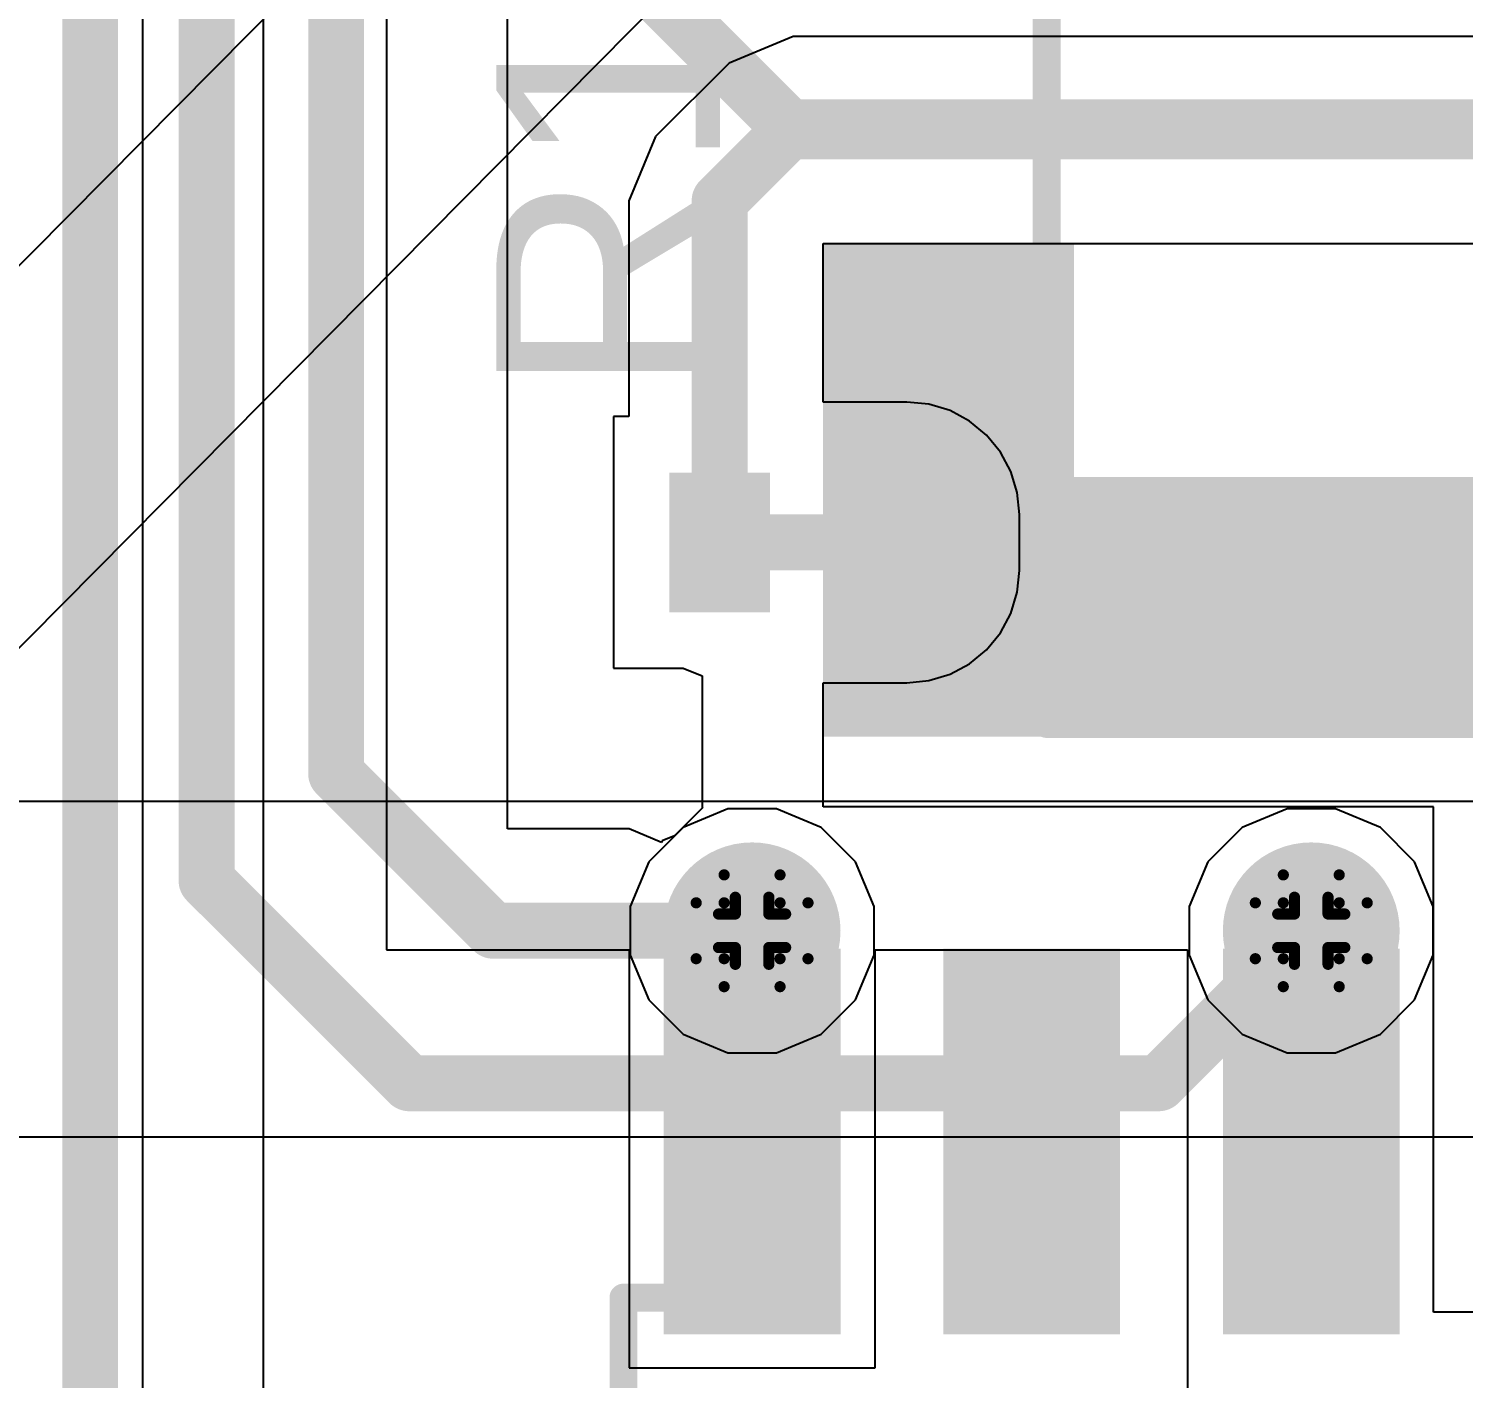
# Model space of a CAD drawing. Header units: inches. Extents: x -4 to 5258, y -4 to 5281.
# Drawn here: x 51.6 to 58.12, y 18.46 to 24.59 of the extents above; entities that cross this region are included whole.
import ezdxf

# ---------------------------------------------------------------- set-up
doc = ezdxf.new("R2010")
doc.units = ezdxf.units.IN
for name, color, linetype in [('Bottom Layer', 5, 'Continuous'), ('Bottom Solder', 6, 'Continuous'), ('Drill Drawing', 1, 'Continuous'), ('Layer 1', 16, 'Continuous'), ('Layer 2', 76, 'Continuous'), ('Top Layer', 1, 'Continuous'), ('Top Overlay', 2, 'Continuous'), ('Top Paste', 8, 'Continuous'), ('Top Solder', 216, 'Continuous'), ('Via Holes', 16, 'Continuous')]:
    doc.layers.add(name, color=color, linetype=linetype)
doc.styles.add('Arial', font='', dxfattribs={"height": 0.2})
doc.styles.get('Arial').set_extended_font_data('Arial')

# ---------------------------------------------------------------- blocks, each defined once
blk = doc.blocks.new('SOIC_8_17')
at = {"layer": 'Top Layer'}
for points in [[(-1.925, 2.205), (-1.925, 1.605), (-3.475, 1.605), (-3.475, 2.205)], [(3.475, 2.205), (3.475, 1.605), (1.925, 1.605), (1.925, 2.205)], [(-1.925, 0.935), (-1.925, 0.335), (-3.475, 0.335), (-3.475, 0.935)], [(3.475, 0.935), (3.475, 0.335), (1.925, 0.335), (1.925, 0.935)], [(-1.925, -0.335), (-1.925, -0.935), (-3.475, -0.935), (-3.475, -0.335)], [(3.475, -0.335), (3.475, -0.935), (1.925, -0.935), (1.925, -0.335)], [(-1.925, -1.605), (-1.925, -2.205), (-3.475, -2.205), (-3.475, -1.605)], [(3.475, -1.605), (3.475, -2.205), (1.925, -2.205), (1.925, -1.605)]]:
    blk.add_hatch(color=1, dxfattribs=at).paths.add_polyline_path(points)
at = {"layer": 'Top Overlay'}
blk.add_hatch(color=2, dxfattribs=at).paths.add_polyline_path([(-1.8287, 1.5748), (-1.4985, 1.5748), (-1.4985, 2.2352), (-1.8287, 2.2352)])
at = {"layer": 'Top Paste'}
for points in [[(-1.925, 2.205), (-1.925, 1.605), (-3.475, 1.605), (-3.475, 2.205)], [(3.475, 2.205), (3.475, 1.605), (1.925, 1.605), (1.925, 2.205)], [(-1.925, 0.935), (-1.925, 0.335), (-3.475, 0.335), (-3.475, 0.935)], [(3.475, 0.935), (3.475, 0.335), (1.925, 0.335), (1.925, 0.935)], [(-1.925, -0.335), (-1.925, -0.935), (-3.475, -0.935), (-3.475, -0.335)], [(3.475, -0.335), (3.475, -0.935), (1.925, -0.935), (1.925, -0.335)], [(-1.925, -1.605), (-1.925, -2.205), (-3.475, -2.205), (-3.475, -1.605)], [(3.475, -1.605), (3.475, -2.205), (1.925, -2.205), (1.925, -1.605)]]:
    blk.add_hatch(color=8, dxfattribs=at).paths.add_polyline_path(points)
at = {"layer": 'Top Solder'}
for points in [[(-1.8234, 2.3066), (-1.8234, 1.5034), (-3.5766, 1.5034), (-3.5766, 2.3066)], [(3.5766, 2.3066), (3.5766, 1.5034), (1.8234, 1.5034), (1.8234, 2.3066)], [(-1.8234, 1.0366), (-1.8234, 0.2334), (-3.5766, 0.2334), (-3.5766, 1.0366)], [(3.5766, 1.0366), (3.5766, 0.2334), (1.8234, 0.2334), (1.8234, 1.0366)], [(-1.8234, -0.2334), (-1.8234, -1.0366), (-3.5766, -1.0366), (-3.5766, -0.2334)], [(3.5766, -0.2334), (3.5766, -1.0366), (1.8234, -1.0366), (1.8234, -0.2334)], [(-1.8234, -1.5034), (-1.8234, -2.3066), (-3.5766, -2.3066), (-3.5766, -1.5034)], [(3.5766, -1.5034), (3.5766, -2.3066), (1.8234, -2.3066), (1.8234, -1.5034)]]:
    blk.add_hatch(color=216, dxfattribs=at).paths.add_polyline_path(points)
at = {"layer": 'Top Overlay'}
for points in [[(1.9906, 2.4892, 0.127, 0.127, 0), (-1.9906, 2.4892, 0.127, 0.127, 0)], [(-1.9906, 2.3114, 0.127, 0.127, 0), (-1.9906, 2.4892, 0.127, 0.127, 0)], [(1.9906, 2.3114, 0.127, 0.127, 0), (1.9906, 2.4892, 0.127, 0.127, 0)], [(-3.7592, 1.778, 0.127, 0.127, 0), (-3.7592, 2.032, 0.127, 0.127, 0)], [(-3.6322, 1.905, 0.127, 0.127, 0), (-3.7592, 2.032, 0.127, 0.127, 0)], [(-3.7592, 1.778, 0.127, 0.127, 0), (-3.6322, 1.905, 0.127, 0.127, 0)], [(-1.9906, -2.4892, 0.127, 0.127, 0), (-1.9906, -2.3114, 0.127, 0.127, 0)], [(1.9906, -2.4892, 0.127, 0.127, 0), (1.9906, -2.3114, 0.127, 0.127, 0)], [(1.9906, -2.4892, 0.127, 0.127, 0), (-1.9906, -2.4892, 0.127, 0.127, 0)]]:
    blk.add_lwpolyline(points, format="xyseb", dxfattribs=at)
for points in [[(-2.0223, 2.4892, 0.0635, 0.0635, 1), (-1.9588, 2.4892, 0.0635, 0.0635, 1)], [(-2.0223, 2.4892, 0.0635, 0.0635, 1), (-1.9588, 2.4892, 0.0635, 0.0635, 1)], [(1.9588, 2.4892, 0.0635, 0.0635, 1), (2.0223, 2.4892, 0.0635, 0.0635, 1)], [(1.9588, 2.4892, 0.0635, 0.0635, 1), (2.0223, 2.4892, 0.0635, 0.0635, 1)], [(-2.0223, 2.3114, 0.0635, 0.0635, 1), (-1.9588, 2.3114, 0.0635, 0.0635, 1)], [(1.9588, 2.3114, 0.0635, 0.0635, 1), (2.0223, 2.3114, 0.0635, 0.0635, 1)], [(-3.791, 2.032, 0.0635, 0.0635, 1), (-3.7275, 2.032, 0.0635, 0.0635, 1)], [(-3.791, 2.032, 0.0635, 0.0635, 1), (-3.7275, 2.032, 0.0635, 0.0635, 1)], [(-3.6639, 1.905, 0.0635, 0.0635, 1), (-3.6004, 1.905, 0.0635, 0.0635, 1)], [(-3.6639, 1.905, 0.0635, 0.0635, 1), (-3.6004, 1.905, 0.0635, 0.0635, 1)], [(-3.791, 1.778, 0.0635, 0.0635, 1), (-3.7275, 1.778, 0.0635, 0.0635, 1)], [(-3.791, 1.778, 0.0635, 0.0635, 1), (-3.7275, 1.778, 0.0635, 0.0635, 1)], [(-2.0223, -2.3114, 0.0635, 0.0635, 1), (-1.9588, -2.3114, 0.0635, 0.0635, 1)], [(1.9588, -2.3114, 0.0635, 0.0635, 1), (2.0223, -2.3114, 0.0635, 0.0635, 1)], [(-2.0223, -2.4892, 0.0635, 0.0635, 1), (-1.9588, -2.4892, 0.0635, 0.0635, 1)], [(-2.0223, -2.4892, 0.0635, 0.0635, 1), (-1.9588, -2.4892, 0.0635, 0.0635, 1)], [(1.9588, -2.4892, 0.0635, 0.0635, 1), (2.0223, -2.4892, 0.0635, 0.0635, 1)], [(1.9588, -2.4892, 0.0635, 0.0635, 1), (2.0223, -2.4892, 0.0635, 0.0635, 1)]]:
    blk.add_lwpolyline(points, format="xyseb", close=True, dxfattribs=at)
blk = doc.blocks.new('13_WQFN_HR__3_2__31')
at = {"layer": 'Top Solder'}
for p in [(-0.5467, -0.9227), (1.1783, -0.9227)]:
    blk.add_line(p, (5220.6763, 5271.621), dxfattribs=at)
blk = doc.blocks.new('RES_2010_55')
at = {"layer": 'Top Layer'}
for points in [[(-2.8, 1.4), (-1.9, 1.4), (-1.9, -1.4), (-2.8, -1.4)], [(1.9, 1.4), (2.8, 1.4), (2.8, -1.4), (1.9, -1.4)]]:
    blk.add_hatch(color=1, dxfattribs=at).paths.add_polyline_path(points)
at = {"layer": 'Top Paste'}
for points in [[(-2.8, 1.4), (-1.9, 1.4), (-1.9, -1.4), (-2.8, -1.4)], [(1.9, 1.4), (2.8, 1.4), (2.8, -1.4), (1.9, -1.4)]]:
    blk.add_hatch(color=8, dxfattribs=at).paths.add_polyline_path(points)
at = {"layer": 'Top Solder'}
for points in [[(-2.9016, 1.5016), (-1.7984, 1.5016), (-1.7984, -1.5016), (-2.9016, -1.5016)], [(1.7984, 1.5016), (2.9016, 1.5016), (2.9016, -1.5016), (1.7984, -1.5016)]]:
    blk.add_hatch(color=216, dxfattribs=at).paths.add_polyline_path(points)
at = {"layer": 'Top Overlay'}
for points in [[(-2.921, -1.524, 0.127, 0.127, 0), (-2.921, 1.524, 0.127, 0.127, 0)], [(2.921, 1.524, 0.127, 0.127, 0), (-2.921, 1.524, 0.127, 0.127, 0)], [(2.921, -1.524, 0.127, 0.127, 0), (2.921, 1.524, 0.127, 0.127, 0)], [(2.921, -1.524, 0.127, 0.127, 0), (-2.921, -1.524, 0.127, 0.127, 0)]]:
    blk.add_lwpolyline(points, format="xyseb", dxfattribs=at)
for points in [[(-2.9527, 1.524, 0.0635, 0.0635, 1), (-2.8893, 1.524, 0.0635, 0.0635, 1)], [(-2.9527, 1.524, 0.0635, 0.0635, 1), (-2.8893, 1.524, 0.0635, 0.0635, 1)], [(2.8893, 1.524, 0.0635, 0.0635, 1), (2.9527, 1.524, 0.0635, 0.0635, 1)], [(2.8893, 1.524, 0.0635, 0.0635, 1), (2.9527, 1.524, 0.0635, 0.0635, 1)], [(-2.9527, -1.524, 0.0635, 0.0635, 1), (-2.8893, -1.524, 0.0635, 0.0635, 1)], [(-2.9527, -1.524, 0.0635, 0.0635, 1), (-2.8893, -1.524, 0.0635, 0.0635, 1)], [(2.8893, -1.524, 0.0635, 0.0635, 1), (2.9527, -1.524, 0.0635, 0.0635, 1)], [(2.8893, -1.524, 0.0635, 0.0635, 1), (2.9527, -1.524, 0.0635, 0.0635, 1)]]:
    blk.add_lwpolyline(points, format="xyseb", close=True, dxfattribs=at)
blk = doc.blocks.new('N___T___P___182')
at = {"layer": 'Top Layer'}
for points in [[(-0.6985, -0.3175), (-0.6985, 0.3175), (-0.2413, 0.3175), (-0.2413, -0.3175)], [(0.2413, -0.3175), (0.2413, 0.3175), (0.6985, 0.3175), (0.6985, -0.3175)], [(-0.3809, -0.127), (0.3811, -0.127), (0.3811, 0.127), (-0.3809, 0.127)]]:
    blk.add_hatch(color=1, dxfattribs=at).paths.add_polyline_path(points)
at = {"layer": 'Top Paste'}
for points in [[(-0.6985, -0.3175), (-0.6985, 0.3175), (-0.2413, 0.3175), (-0.2413, -0.3175)], [(0.2413, -0.3175), (0.2413, 0.3175), (0.6985, 0.3175), (0.6985, -0.3175)]]:
    blk.add_hatch(color=8, dxfattribs=at).paths.add_polyline_path(points)

msp = doc.modelspace()

# ---------------------------------------------------------------- hatches: boundary and pattern name
at = {"layer": 'Bottom Layer'}
h = msp.add_hatch(color=5, dxfattribs=at)
edge = h.paths.add_edge_path()
edge.add_arc((54.8864, 20.4955), 0.3, 0, 360)
h = msp.add_hatch(color=5, dxfattribs=at)
edge = h.paths.add_edge_path()
edge.add_arc((57.4264, 20.4955), 0.3, 0, 360)
at = {"layer": 'Bottom Solder'}
h = msp.add_hatch(color=6, dxfattribs=at)
edge = h.paths.add_edge_path()
edge.add_arc((54.8864, 20.4955), 0.4016, 0, 360)
h = msp.add_hatch(color=6, dxfattribs=at)
edge = h.paths.add_edge_path()
edge.add_arc((57.4264, 20.4955), 0.4016, 0, 360)
at = {"layer": 'Layer 1'}
h = msp.add_hatch(color=16, dxfattribs=at)
edge = h.paths.add_edge_path()
edge.add_arc((54.8864, 20.4955), 0.3, 0, 360)
h = msp.add_hatch(color=16, dxfattribs=at)
edge = h.paths.add_edge_path()
edge.add_arc((57.4264, 20.4955), 0.3, 0, 360)
at = {"layer": 'Layer 2'}
h = msp.add_hatch(color=76, dxfattribs=at)
edge = h.paths.add_edge_path()
edge.add_arc((54.8864, 20.4955), 0.3, 0, 360)
h = msp.add_hatch(color=76, dxfattribs=at)
edge = h.paths.add_edge_path()
edge.add_arc((57.4264, 20.4955), 0.3, 0, 360)
at = {"layer": 'Top Layer'}
msp.add_hatch(color=1, dxfattribs=at).paths.add_polyline_path([(55.209, 21.3777), (56.3489, 21.3777), (56.3489, 23.6182), (55.209, 23.6182)])
h = msp.add_hatch(color=1, dxfattribs=at)
edge = h.paths.add_edge_path()
edge.add_arc((54.8864, 20.4955), 0.3, 0, 360)
h = msp.add_hatch(color=1, dxfattribs=at)
edge = h.paths.add_edge_path()
edge.add_arc((57.4264, 20.4955), 0.3, 0, 360)
at = {"layer": 'Top Solder'}
h = msp.add_hatch(color=216, dxfattribs=at)
edge = h.paths.add_edge_path()
edge.add_arc((54.8864, 20.4955), 0.4016, 0, 360)
h = msp.add_hatch(color=216, dxfattribs=at)
edge = h.paths.add_edge_path()
edge.add_arc((57.4264, 20.4955), 0.4016, 0, 360)
at = {"layer": 'Via Holes'}
h = msp.add_hatch(color=7, dxfattribs=at)
edge = h.paths.add_edge_path()
edge.add_arc((54.8864, 20.4955), 0.15, 0, 360)
h = msp.add_hatch(color=7, dxfattribs=at)
edge = h.paths.add_edge_path()
edge.add_arc((57.4264, 20.4955), 0.15, 0, 360)

# ---------------------------------------------------------------- linework, layer by layer
at = {"layer": 'Bottom Layer'}
for p, q in [((105.1898, 21.0837), (50.8889, 21.0837)), ((51.1095, 19.5597), (106.4882, 19.5597))]:
    msp.add_line(p, q, dxfattribs=at)
at = {"layer": 'Drill Drawing'}
for points in [[(54.7594, 20.6225, 0.0508, 0.0508, 0), (54.7594, 20.7495, 0.0508, 0.0508, 0)], [(54.7594, 20.7495, 0.0508, 0.0508, 0), (55.0134, 20.7495, 0.0508, 0.0508, 0)], [(55.0134, 20.6225, 0.0508, 0.0508, 0), (55.0134, 20.7495, 0.0508, 0.0508, 0)], [(57.2994, 20.6225, 0.0508, 0.0508, 0), (57.2994, 20.7495, 0.0508, 0.0508, 0)], [(57.2994, 20.7495, 0.0508, 0.0508, 0), (57.5534, 20.7495, 0.0508, 0.0508, 0)], [(57.5534, 20.6225, 0.0508, 0.0508, 0), (57.5534, 20.7495, 0.0508, 0.0508, 0)], [(54.8102, 20.5717, 0.0508, 0.0508, 0), (54.8102, 20.6479, 0.0508, 0.0508, 0)], [(54.8102, 20.6479, 0.0508, 0.0508, 0), (54.9626, 20.6479, 0.0508, 0.0508, 0)], [(54.9626, 20.5717, 0.0508, 0.0508, 0), (54.9626, 20.6479, 0.0508, 0.0508, 0)], [(57.3502, 20.5717, 0.0508, 0.0508, 0), (57.3502, 20.6479, 0.0508, 0.0508, 0)], [(57.3502, 20.6479, 0.0508, 0.0508, 0), (57.5026, 20.6479, 0.0508, 0.0508, 0)], [(57.5026, 20.5717, 0.0508, 0.0508, 0), (57.5026, 20.6479, 0.0508, 0.0508, 0)], [(54.6324, 20.3685, 0.0508, 0.0508, 0), (54.6324, 20.6225, 0.0508, 0.0508, 0)], [(54.6324, 20.6225, 0.0508, 0.0508, 0), (54.7594, 20.6225, 0.0508, 0.0508, 0)], [(54.734, 20.4193, 0.0508, 0.0508, 0), (54.734, 20.5717, 0.0508, 0.0508, 0)], [(54.734, 20.5717, 0.0508, 0.0508, 0), (54.8102, 20.5717, 0.0508, 0.0508, 0)], [(54.9626, 20.5717, 0.0508, 0.0508, 0), (55.0388, 20.5717, 0.0508, 0.0508, 0)], [(55.0134, 20.6225, 0.0508, 0.0508, 0), (55.1404, 20.6225, 0.0508, 0.0508, 0)], [(55.0388, 20.4193, 0.0508, 0.0508, 0), (55.0388, 20.5717, 0.0508, 0.0508, 0)], [(55.1404, 20.3685, 0.0508, 0.0508, 0), (55.1404, 20.6225, 0.0508, 0.0508, 0)], [(57.1724, 20.3685, 0.0508, 0.0508, 0), (57.1724, 20.6225, 0.0508, 0.0508, 0)], [(57.1724, 20.6225, 0.0508, 0.0508, 0), (57.2994, 20.6225, 0.0508, 0.0508, 0)], [(57.274, 20.4193, 0.0508, 0.0508, 0), (57.274, 20.5717, 0.0508, 0.0508, 0)], [(57.274, 20.5717, 0.0508, 0.0508, 0), (57.3502, 20.5717, 0.0508, 0.0508, 0)], [(57.5026, 20.5717, 0.0508, 0.0508, 0), (57.5788, 20.5717, 0.0508, 0.0508, 0)], [(57.5534, 20.6225, 0.0508, 0.0508, 0), (57.6804, 20.6225, 0.0508, 0.0508, 0)], [(57.5788, 20.4193, 0.0508, 0.0508, 0), (57.5788, 20.5717, 0.0508, 0.0508, 0)], [(57.6804, 20.3685, 0.0508, 0.0508, 0), (57.6804, 20.6225, 0.0508, 0.0508, 0)], [(54.734, 20.4193, 0.0508, 0.0508, 0), (54.8102, 20.4193, 0.0508, 0.0508, 0)], [(54.8102, 20.3431, 0.0508, 0.0508, 0), (54.8102, 20.4193, 0.0508, 0.0508, 0)], [(54.9626, 20.4193, 0.0508, 0.0508, 0), (55.0388, 20.4193, 0.0508, 0.0508, 0)], [(54.9626, 20.3431, 0.0508, 0.0508, 0), (54.9626, 20.4193, 0.0508, 0.0508, 0)], [(57.274, 20.4193, 0.0508, 0.0508, 0), (57.3502, 20.4193, 0.0508, 0.0508, 0)], [(57.3502, 20.3431, 0.0508, 0.0508, 0), (57.3502, 20.4193, 0.0508, 0.0508, 0)], [(57.5026, 20.4193, 0.0508, 0.0508, 0), (57.5788, 20.4193, 0.0508, 0.0508, 0)], [(57.5026, 20.3431, 0.0508, 0.0508, 0), (57.5026, 20.4193, 0.0508, 0.0508, 0)], [(54.6324, 20.3685, 0.0508, 0.0508, 0), (54.7594, 20.3685, 0.0508, 0.0508, 0)], [(54.7594, 20.2415, 0.0508, 0.0508, 0), (54.7594, 20.3685, 0.0508, 0.0508, 0)], [(54.8102, 20.3431, 0.0508, 0.0508, 0), (54.9626, 20.3431, 0.0508, 0.0508, 0)], [(55.0134, 20.3685, 0.0508, 0.0508, 0), (55.1404, 20.3685, 0.0508, 0.0508, 0)], [(55.0134, 20.2415, 0.0508, 0.0508, 0), (55.0134, 20.3685, 0.0508, 0.0508, 0)], [(57.1724, 20.3685, 0.0508, 0.0508, 0), (57.2994, 20.3685, 0.0508, 0.0508, 0)], [(57.2994, 20.2415, 0.0508, 0.0508, 0), (57.2994, 20.3685, 0.0508, 0.0508, 0)], [(57.3502, 20.3431, 0.0508, 0.0508, 0), (57.5026, 20.3431, 0.0508, 0.0508, 0)], [(57.5534, 20.3685, 0.0508, 0.0508, 0), (57.6804, 20.3685, 0.0508, 0.0508, 0)], [(57.5534, 20.2415, 0.0508, 0.0508, 0), (57.5534, 20.3685, 0.0508, 0.0508, 0)], [(54.7594, 20.2415, 0.0508, 0.0508, 0), (55.0134, 20.2415, 0.0508, 0.0508, 0)], [(57.2994, 20.2415, 0.0508, 0.0508, 0), (57.5534, 20.2415, 0.0508, 0.0508, 0)]]:
    msp.add_lwpolyline(points, format="xyseb", dxfattribs=at)
for points in [[(54.7467, 20.7495, 0.0254, 0.0254, 1), (54.7721, 20.7495, 0.0254, 0.0254, 1)], [(54.7467, 20.7495, 0.0254, 0.0254, 1), (54.7721, 20.7495, 0.0254, 0.0254, 1)], [(55.0007, 20.7495, 0.0254, 0.0254, 1), (55.0261, 20.7495, 0.0254, 0.0254, 1)], [(55.0007, 20.7495, 0.0254, 0.0254, 1), (55.0261, 20.7495, 0.0254, 0.0254, 1)], [(57.2867, 20.7495, 0.0254, 0.0254, 1), (57.3121, 20.7495, 0.0254, 0.0254, 1)], [(57.2867, 20.7495, 0.0254, 0.0254, 1), (57.3121, 20.7495, 0.0254, 0.0254, 1)], [(57.5407, 20.7495, 0.0254, 0.0254, 1), (57.5661, 20.7495, 0.0254, 0.0254, 1)], [(57.5407, 20.7495, 0.0254, 0.0254, 1), (57.5661, 20.7495, 0.0254, 0.0254, 1)], [(54.7975, 20.6479, 0.0254, 0.0254, 1), (54.8229, 20.6479, 0.0254, 0.0254, 1)], [(54.7975, 20.6479, 0.0254, 0.0254, 1), (54.8229, 20.6479, 0.0254, 0.0254, 1)], [(54.9499, 20.6479, 0.0254, 0.0254, 1), (54.9753, 20.6479, 0.0254, 0.0254, 1)], [(54.9499, 20.6479, 0.0254, 0.0254, 1), (54.9753, 20.6479, 0.0254, 0.0254, 1)], [(57.3375, 20.6479, 0.0254, 0.0254, 1), (57.3629, 20.6479, 0.0254, 0.0254, 1)], [(57.3375, 20.6479, 0.0254, 0.0254, 1), (57.3629, 20.6479, 0.0254, 0.0254, 1)], [(57.4899, 20.6479, 0.0254, 0.0254, 1), (57.5153, 20.6479, 0.0254, 0.0254, 1)], [(57.4899, 20.6479, 0.0254, 0.0254, 1), (57.5153, 20.6479, 0.0254, 0.0254, 1)], [(54.6197, 20.6225, 0.0254, 0.0254, 1), (54.6451, 20.6225, 0.0254, 0.0254, 1)], [(54.6197, 20.6225, 0.0254, 0.0254, 1), (54.6451, 20.6225, 0.0254, 0.0254, 1)], [(54.7213, 20.5717, 0.0254, 0.0254, 1), (54.7467, 20.5717, 0.0254, 0.0254, 1)], [(54.7213, 20.5717, 0.0254, 0.0254, 1), (54.7467, 20.5717, 0.0254, 0.0254, 1)], [(54.7467, 20.6225, 0.0254, 0.0254, 1), (54.7721, 20.6225, 0.0254, 0.0254, 1)], [(54.7467, 20.6225, 0.0254, 0.0254, 1), (54.7721, 20.6225, 0.0254, 0.0254, 1)], [(54.7975, 20.5717, 0.0254, 0.0254, 1), (54.8229, 20.5717, 0.0254, 0.0254, 1)], [(54.7975, 20.5717, 0.0254, 0.0254, 1), (54.8229, 20.5717, 0.0254, 0.0254, 1)], [(54.9499, 20.5717, 0.0254, 0.0254, 1), (54.9753, 20.5717, 0.0254, 0.0254, 1)], [(54.9499, 20.5717, 0.0254, 0.0254, 1), (54.9753, 20.5717, 0.0254, 0.0254, 1)], [(55.0007, 20.6225, 0.0254, 0.0254, 1), (55.0261, 20.6225, 0.0254, 0.0254, 1)], [(55.0007, 20.6225, 0.0254, 0.0254, 1), (55.0261, 20.6225, 0.0254, 0.0254, 1)], [(55.0261, 20.5717, 0.0254, 0.0254, 1), (55.0515, 20.5717, 0.0254, 0.0254, 1)], [(55.0261, 20.5717, 0.0254, 0.0254, 1), (55.0515, 20.5717, 0.0254, 0.0254, 1)], [(55.1277, 20.6225, 0.0254, 0.0254, 1), (55.1531, 20.6225, 0.0254, 0.0254, 1)], [(55.1277, 20.6225, 0.0254, 0.0254, 1), (55.1531, 20.6225, 0.0254, 0.0254, 1)], [(57.1597, 20.6225, 0.0254, 0.0254, 1), (57.1851, 20.6225, 0.0254, 0.0254, 1)], [(57.1597, 20.6225, 0.0254, 0.0254, 1), (57.1851, 20.6225, 0.0254, 0.0254, 1)], [(57.2613, 20.5717, 0.0254, 0.0254, 1), (57.2867, 20.5717, 0.0254, 0.0254, 1)], [(57.2613, 20.5717, 0.0254, 0.0254, 1), (57.2867, 20.5717, 0.0254, 0.0254, 1)], [(57.2867, 20.6225, 0.0254, 0.0254, 1), (57.3121, 20.6225, 0.0254, 0.0254, 1)], [(57.2867, 20.6225, 0.0254, 0.0254, 1), (57.3121, 20.6225, 0.0254, 0.0254, 1)], [(57.3375, 20.5717, 0.0254, 0.0254, 1), (57.3629, 20.5717, 0.0254, 0.0254, 1)], [(57.3375, 20.5717, 0.0254, 0.0254, 1), (57.3629, 20.5717, 0.0254, 0.0254, 1)], [(57.4899, 20.5717, 0.0254, 0.0254, 1), (57.5153, 20.5717, 0.0254, 0.0254, 1)], [(57.4899, 20.5717, 0.0254, 0.0254, 1), (57.5153, 20.5717, 0.0254, 0.0254, 1)], [(57.5407, 20.6225, 0.0254, 0.0254, 1), (57.5661, 20.6225, 0.0254, 0.0254, 1)], [(57.5407, 20.6225, 0.0254, 0.0254, 1), (57.5661, 20.6225, 0.0254, 0.0254, 1)], [(57.5661, 20.5717, 0.0254, 0.0254, 1), (57.5915, 20.5717, 0.0254, 0.0254, 1)], [(57.5661, 20.5717, 0.0254, 0.0254, 1), (57.5915, 20.5717, 0.0254, 0.0254, 1)], [(57.6677, 20.6225, 0.0254, 0.0254, 1), (57.6931, 20.6225, 0.0254, 0.0254, 1)], [(57.6677, 20.6225, 0.0254, 0.0254, 1), (57.6931, 20.6225, 0.0254, 0.0254, 1)], [(54.7213, 20.4193, 0.0254, 0.0254, 1), (54.7467, 20.4193, 0.0254, 0.0254, 1)], [(54.7213, 20.4193, 0.0254, 0.0254, 1), (54.7467, 20.4193, 0.0254, 0.0254, 1)], [(54.7975, 20.4193, 0.0254, 0.0254, 1), (54.8229, 20.4193, 0.0254, 0.0254, 1)], [(54.7975, 20.4193, 0.0254, 0.0254, 1), (54.8229, 20.4193, 0.0254, 0.0254, 1)], [(54.9499, 20.4193, 0.0254, 0.0254, 1), (54.9753, 20.4193, 0.0254, 0.0254, 1)], [(54.9499, 20.4193, 0.0254, 0.0254, 1), (54.9753, 20.4193, 0.0254, 0.0254, 1)], [(55.0261, 20.4193, 0.0254, 0.0254, 1), (55.0515, 20.4193, 0.0254, 0.0254, 1)], [(55.0261, 20.4193, 0.0254, 0.0254, 1), (55.0515, 20.4193, 0.0254, 0.0254, 1)], [(57.2613, 20.4193, 0.0254, 0.0254, 1), (57.2867, 20.4193, 0.0254, 0.0254, 1)], [(57.2613, 20.4193, 0.0254, 0.0254, 1), (57.2867, 20.4193, 0.0254, 0.0254, 1)], [(57.3375, 20.4193, 0.0254, 0.0254, 1), (57.3629, 20.4193, 0.0254, 0.0254, 1)], [(57.3375, 20.4193, 0.0254, 0.0254, 1), (57.3629, 20.4193, 0.0254, 0.0254, 1)], [(57.4899, 20.4193, 0.0254, 0.0254, 1), (57.5153, 20.4193, 0.0254, 0.0254, 1)], [(57.4899, 20.4193, 0.0254, 0.0254, 1), (57.5153, 20.4193, 0.0254, 0.0254, 1)], [(57.5661, 20.4193, 0.0254, 0.0254, 1), (57.5915, 20.4193, 0.0254, 0.0254, 1)], [(57.5661, 20.4193, 0.0254, 0.0254, 1), (57.5915, 20.4193, 0.0254, 0.0254, 1)], [(54.6197, 20.3685, 0.0254, 0.0254, 1), (54.6451, 20.3685, 0.0254, 0.0254, 1)], [(54.6197, 20.3685, 0.0254, 0.0254, 1), (54.6451, 20.3685, 0.0254, 0.0254, 1)], [(54.7467, 20.3685, 0.0254, 0.0254, 1), (54.7721, 20.3685, 0.0254, 0.0254, 1)], [(54.7467, 20.3685, 0.0254, 0.0254, 1), (54.7721, 20.3685, 0.0254, 0.0254, 1)], [(54.7975, 20.3431, 0.0254, 0.0254, 1), (54.8229, 20.3431, 0.0254, 0.0254, 1)], [(54.7975, 20.3431, 0.0254, 0.0254, 1), (54.8229, 20.3431, 0.0254, 0.0254, 1)], [(54.9499, 20.3431, 0.0254, 0.0254, 1), (54.9753, 20.3431, 0.0254, 0.0254, 1)], [(54.9499, 20.3431, 0.0254, 0.0254, 1), (54.9753, 20.3431, 0.0254, 0.0254, 1)], [(55.0007, 20.3685, 0.0254, 0.0254, 1), (55.0261, 20.3685, 0.0254, 0.0254, 1)], [(55.0007, 20.3685, 0.0254, 0.0254, 1), (55.0261, 20.3685, 0.0254, 0.0254, 1)], [(55.1277, 20.3685, 0.0254, 0.0254, 1), (55.1531, 20.3685, 0.0254, 0.0254, 1)], [(55.1277, 20.3685, 0.0254, 0.0254, 1), (55.1531, 20.3685, 0.0254, 0.0254, 1)], [(57.1597, 20.3685, 0.0254, 0.0254, 1), (57.1851, 20.3685, 0.0254, 0.0254, 1)], [(57.1597, 20.3685, 0.0254, 0.0254, 1), (57.1851, 20.3685, 0.0254, 0.0254, 1)], [(57.2867, 20.3685, 0.0254, 0.0254, 1), (57.3121, 20.3685, 0.0254, 0.0254, 1)], [(57.2867, 20.3685, 0.0254, 0.0254, 1), (57.3121, 20.3685, 0.0254, 0.0254, 1)], [(57.3375, 20.3431, 0.0254, 0.0254, 1), (57.3629, 20.3431, 0.0254, 0.0254, 1)], [(57.3375, 20.3431, 0.0254, 0.0254, 1), (57.3629, 20.3431, 0.0254, 0.0254, 1)], [(57.4899, 20.3431, 0.0254, 0.0254, 1), (57.5153, 20.3431, 0.0254, 0.0254, 1)], [(57.4899, 20.3431, 0.0254, 0.0254, 1), (57.5153, 20.3431, 0.0254, 0.0254, 1)], [(57.5407, 20.3685, 0.0254, 0.0254, 1), (57.5661, 20.3685, 0.0254, 0.0254, 1)], [(57.5407, 20.3685, 0.0254, 0.0254, 1), (57.5661, 20.3685, 0.0254, 0.0254, 1)], [(57.6677, 20.3685, 0.0254, 0.0254, 1), (57.6931, 20.3685, 0.0254, 0.0254, 1)], [(57.6677, 20.3685, 0.0254, 0.0254, 1), (57.6931, 20.3685, 0.0254, 0.0254, 1)], [(54.7467, 20.2415, 0.0254, 0.0254, 1), (54.7721, 20.2415, 0.0254, 0.0254, 1)], [(54.7467, 20.2415, 0.0254, 0.0254, 1), (54.7721, 20.2415, 0.0254, 0.0254, 1)], [(55.0007, 20.2415, 0.0254, 0.0254, 1), (55.0261, 20.2415, 0.0254, 0.0254, 1)], [(55.0007, 20.2415, 0.0254, 0.0254, 1), (55.0261, 20.2415, 0.0254, 0.0254, 1)], [(57.2867, 20.2415, 0.0254, 0.0254, 1), (57.3121, 20.2415, 0.0254, 0.0254, 1)], [(57.2867, 20.2415, 0.0254, 0.0254, 1), (57.3121, 20.2415, 0.0254, 0.0254, 1)], [(57.5407, 20.2415, 0.0254, 0.0254, 1), (57.5661, 20.2415, 0.0254, 0.0254, 1)], [(57.5407, 20.2415, 0.0254, 0.0254, 1), (57.5661, 20.2415, 0.0254, 0.0254, 1)]]:
    msp.add_lwpolyline(points, format="xyseb", close=True, dxfattribs=at)
at = {"layer": 'Layer 1'}
for p, q in [((54.7762, 21.0495), (54.5726, 20.9652)), ((54.9966, 21.0495), (54.7762, 21.0495)), ((55.2002, 20.9652), (54.9966, 21.0495)), ((57.3162, 21.0495), (57.1126, 20.9652)), ((57.5366, 21.0495), (57.3162, 21.0495)), ((57.7402, 20.9652), (57.5366, 21.0495)), ((54.5726, 20.9652), (54.4168, 20.8093)), ((55.3561, 20.8093), (55.2002, 20.9652)), ((57.1126, 20.9652), (56.9568, 20.8093)), ((57.8961, 20.8093), (57.7402, 20.9652)), ((54.4168, 20.8093), (54.3324, 20.6057)), ((55.4404, 20.6057), (55.3561, 20.8093)), ((56.9568, 20.8093), (56.8724, 20.6057)), ((57.9804, 20.6057), (57.8961, 20.8093)), ((54.3324, 20.6057), (54.3324, 20.3853)), ((55.4404, 20.3853), (55.4404, 20.6057)), ((56.8724, 20.6057), (56.8724, 20.3853)), ((57.9804, 20.3853), (57.9804, 20.6057)), ((54.3324, 20.3853), (54.4168, 20.1817)), ((55.3561, 20.1817), (55.4404, 20.3853)), ((56.8724, 20.3853), (56.9568, 20.1817)), ((57.8961, 20.1817), (57.9804, 20.3853)), ((54.4168, 20.1817), (54.5726, 20.0258)), ((55.2002, 20.0258), (55.3561, 20.1817)), ((56.9568, 20.1817), (57.1126, 20.0258)), ((57.7402, 20.0258), (57.8961, 20.1817)), ((54.5726, 20.0258), (54.7762, 19.9415)), ((54.9966, 19.9415), (55.2002, 20.0258)), ((57.1126, 20.0258), (57.3162, 19.9415)), ((57.5366, 19.9415), (57.7402, 20.0258)), ((54.7762, 19.9415), (54.9966, 19.9415)), ((57.3162, 19.9415), (57.5366, 19.9415))]:
    msp.add_line(p, q, dxfattribs=at)
at = {"layer": 'Layer 2'}
for points in [[(51.8797, 16.1335, 0.254, 0.254, 0), (51.8797, 28.2281, 0.254, 0.254, 0)], [(52.4083, 20.7231, 0.254, 0.254, 0), (52.4083, 27.8964, 0.254, 0.254, 0)], [(52.997, 21.2091, 0.254, 0.254, 0), (52.997, 27.5642, 0.254, 0.254, 0)], [(54.2271, 24.9746, 0.254, 0.254, 0), (55.074, 24.1277, 0.254, 0.254, 0)], [(55.074, 24.1277, 0.254, 0.254, 0), (61.9049, 24.1277, 0.254, 0.254, 0)], [(52.997, 21.2091, 0.254, 0.254, 0), (53.7106, 20.4955, 0.254, 0.254, 0)], [(52.4083, 20.7231, 0.254, 0.254, 0), (53.329, 19.8024, 0.254, 0.254, 0)], [(53.7106, 20.4955, 0.254, 0.254, 0), (54.8864, 20.4955, 0.254, 0.254, 0)], [(56.7333, 19.8024, 0.254, 0.254, 0), (57.4264, 20.4955, 0.254, 0.254, 0)], [(53.329, 19.8024, 0.254, 0.254, 0), (56.7333, 19.8024, 0.254, 0.254, 0)]]:
    msp.add_lwpolyline(points, format="xyseb", dxfattribs=at)
for points in [[(55.0105, 24.1277, 0.127, 0.127, 1), (55.1375, 24.1277, 0.127, 0.127, 1)], [(55.0105, 24.1277, 0.127, 0.127, 1), (55.1375, 24.1277, 0.127, 0.127, 1)], [(52.9335, 21.2091, 0.127, 0.127, 1), (53.0605, 21.2091, 0.127, 0.127, 1)], [(52.9335, 21.2091, 0.127, 0.127, 1), (53.0605, 21.2091, 0.127, 0.127, 1)], [(52.3448, 20.7231, 0.127, 0.127, 1), (52.4718, 20.7231, 0.127, 0.127, 1)], [(52.3448, 20.7231, 0.127, 0.127, 1), (52.4718, 20.7231, 0.127, 0.127, 1)], [(53.6471, 20.4955, 0.127, 0.127, 1), (53.7741, 20.4955, 0.127, 0.127, 1)], [(53.6471, 20.4955, 0.127, 0.127, 1), (53.7741, 20.4955, 0.127, 0.127, 1)], [(54.8229, 20.4955, 0.127, 0.127, 1), (54.9499, 20.4955, 0.127, 0.127, 1)], [(57.3629, 20.4955, 0.127, 0.127, 1), (57.4899, 20.4955, 0.127, 0.127, 1)], [(53.2655, 19.8024, 0.127, 0.127, 1), (53.3925, 19.8024, 0.127, 0.127, 1)], [(53.2655, 19.8024, 0.127, 0.127, 1), (53.3925, 19.8024, 0.127, 0.127, 1)], [(56.6698, 19.8024, 0.127, 0.127, 1), (56.7968, 19.8024, 0.127, 0.127, 1)], [(56.6698, 19.8024, 0.127, 0.127, 1), (56.7968, 19.8024, 0.127, 0.127, 1)]]:
    msp.add_lwpolyline(points, format="xyseb", close=True, dxfattribs=at)
at = {"layer": 'Top Layer'}
for p, q in [((52.1172, 27.2525), (52.1172, 15.626)), ((52.667, 15.626), (52.667, 27.2525)), ((53.2258, 27.1128), (53.2258, 20.4083)), ((53.7757, 20.9582), (53.7757, 26.5209)), ((55.0731, 24.5596), (54.7815, 24.4388)), ((61.9281, 24.5596), (55.0731, 24.5596)), ((54.7815, 24.4388), (54.4474, 24.1047)), ((54.4474, 24.1047), (54.3266, 23.8131)), ((54.3266, 23.8131), (54.3266, 22.8319)), ((55.209, 22.8978), (55.209, 23.6182)), ((55.209, 23.6182), (62.412, 23.6182)), ((55.59, 22.8978), (55.209, 22.8978)), ((55.6896, 22.888), (55.59, 22.8978)), ((55.7854, 22.859), (55.6896, 22.888)), ((54.3266, 22.8319), (54.2564, 22.8319)), ((54.2564, 22.8319), (54.2564, 21.6889)), ((55.8736, 22.8118), (55.7854, 22.859)), ((55.951, 22.7483), (55.8736, 22.8118)), ((56.0144, 22.671), (55.951, 22.7483)), ((56.0616, 22.5827), (56.0144, 22.671)), ((56.0907, 22.487), (56.0616, 22.5827)), ((56.1005, 22.3874), (56.0907, 22.487)), ((56.1005, 22.1334), (56.1005, 22.3874)), ((56.0907, 22.0338), (56.1005, 22.1334)), ((56.0616, 21.938), (56.0907, 22.0338)), ((56.0144, 21.8498), (56.0616, 21.938)), ((55.951, 21.7724), (56.0144, 21.8498)), ((55.8736, 21.709), (55.951, 21.7724)), ((55.7854, 21.6618), (55.8736, 21.709)), ((54.2564, 21.6889), (54.5736, 21.6889)), ((54.5736, 21.6889), (54.6591, 21.6535)), ((54.6591, 21.6535), (54.6591, 21.0583)), ((55.6896, 21.6327), (55.7854, 21.6618)), ((55.209, 21.0583), (55.209, 21.6229)), ((55.209, 21.6229), (55.59, 21.6229)), ((55.59, 21.6229), (55.6896, 21.6327)), ((54.657, 21.0495), (54.5345, 20.9271)), ((54.6605, 21.0548), (54.657, 21.0495)), ((54.6591, 21.0583), (54.6605, 21.0548)), ((57.9821, 21.0583), (55.209, 21.0583)), ((57.9821, 18.763), (57.9821, 21.0583)), ((54.3274, 20.9582), (53.7757, 20.9582)), ((54.4753, 20.8969), (54.3274, 20.9582)), ((54.5345, 20.9271), (54.4782, 20.9038)), ((54.4782, 20.9038), (54.4753, 20.8969)), ((53.2258, 20.4083), (54.3274, 20.4083)), ((54.3274, 20.4083), (54.3274, 18.509)), ((55.4454, 18.509), (55.4454, 20.4083)), ((55.4454, 20.4083), (56.8635, 20.4083)), ((56.8635, 20.4083), (56.8635, 18.2459)), ((59.8517, 18.763), (57.9821, 18.763)), ((54.3274, 18.509), (54.3324, 18.509)), ((54.3324, 18.509), (54.3324, 18.5089)), ((54.3324, 18.5089), (55.4404, 18.5089)), ((55.4404, 18.5089), (55.4404, 18.509)), ((55.4404, 18.509), (55.4454, 18.509))]:
    msp.add_line(p, q, dxfattribs=at)
for points in [[(54.739, 23.8131, 0.254, 0.254, 0), (55.0731, 24.1472, 0.254, 0.254, 0)], [(55.0731, 24.1472, 0.254, 0.254, 0), (62.0989, 24.1472, 0.254, 0.254, 0)], [(54.739, 22.2604, 0.254, 0.254, 0), (54.739, 23.8131, 0.254, 0.254, 0)], [(54.8864, 19.5379, 0.5588, 0.5588, 0), (54.8864, 20.4955, 0.5588, 0.5588, 0)], [(57.4264, 19.5379, 0.5588, 0.5588, 0), (57.4264, 20.4955, 0.5588, 0.5588, 0)]]:
    msp.add_lwpolyline(points, format="xyseb", dxfattribs=at)
for points in [[(55.0096, 24.1472, 0.127, 0.127, 1), (55.1366, 24.1472, 0.127, 0.127, 1)], [(55.0096, 24.1472, 0.127, 0.127, 1), (55.1366, 24.1472, 0.127, 0.127, 1)], [(54.6755, 23.8131, 0.127, 0.127, 1), (54.8025, 23.8131, 0.127, 0.127, 1)], [(54.6755, 23.8131, 0.127, 0.127, 1), (54.8025, 23.8131, 0.127, 0.127, 1)], [(54.6755, 22.2604, 0.127, 0.127, 1), (54.8025, 22.2604, 0.127, 0.127, 1)], [(54.7467, 20.4955, 0.2794, 0.2794, 1), (55.0261, 20.4955, 0.2794, 0.2794, 1)], [(57.2867, 20.4955, 0.2794, 0.2794, 1), (57.5661, 20.4955, 0.2794, 0.2794, 1)], [(54.7467, 19.5379, 0.2794, 0.2794, 1), (55.0261, 19.5379, 0.2794, 0.2794, 1)], [(57.2867, 19.5379, 0.2794, 0.2794, 1), (57.5661, 19.5379, 0.2794, 0.2794, 1)]]:
    msp.add_lwpolyline(points, format="xyseb", close=True, dxfattribs=at)

# ---------------------------------------------------------------- block references
for name, p in [('13_WQFN_HR__3_2__31', (37.0774, 9.2675)), ('N___T___P___182', (55.2089, 22.2604))]:
    msp.add_blockref(name, p)
at = {"rotation": 270}
for name, p in [('RES_2010_55', (57.7489, 24.3564)), ('SOIC_8_17', (56.7914, 16.8379))]:
    msp.add_blockref(name, p, dxfattribs=at)

# ---------------------------------------------------------------- texts
at = {"layer": 'Top Overlay', "style": 'Arial'}
msp.add_text('R113', height=1.016, rotation=90, dxfattribs=at).set_placement((54.7404, 22.9224))

doc.saveas('drawing.dxf')
